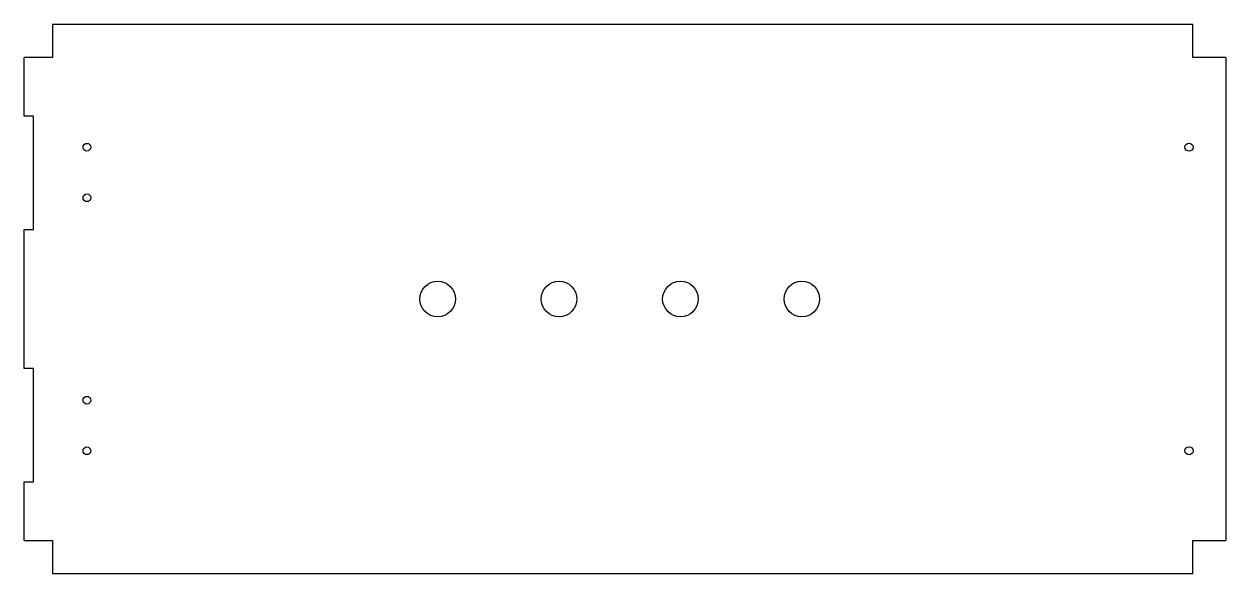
# Model space of a CAD drawing. Header units: inches. Extents: x -14.7 to 15, y -6.8 to 6.8.
import ezdxf

# ---------------------------------------------------------------- set-up
doc = ezdxf.new("R2010")
doc.units = ezdxf.units.IN
doc.header["$MEASUREMENT"] = 0

msp = doc.modelspace()

# ---------------------------------------------------------------- linework, layer by layer
at = {"color": 7, "linetype": 'Continuous', "lineweight": 25}
for p, q in [((-14.025, 6.792), (-14.025, 5.97)), ((-14.025, 6.792), (14.155, 6.792)), ((14.155, 5.97), (14.155, 6.792)), ((-14.727, 4.52), (-14.727, 5.97)), ((-14.025, 5.97), (-14.727, 5.97)), ((14.977, 5.97), (14.155, 5.97)), ((14.977, 5.97), (14.977, -5.97)), ((-14.497, 4.52), (-14.727, 4.52)), ((-14.497, 1.72), (-14.497, 4.52)), ((-14.727, -1.72), (-14.727, 1.72)), ((-14.727, 1.72), (-14.497, 1.72)), ((-14.497, -1.72), (-14.727, -1.72)), ((-14.497, -4.52), (-14.497, -1.72)), ((-14.727, -5.97), (-14.727, -4.52)), ((-14.727, -4.52), (-14.497, -4.52)), ((-14.727, -5.97), (-14.025, -5.97)), ((-14.025, -5.97), (-14.025, -6.792)), ((14.155, -5.97), (14.977, -5.97)), ((14.155, -6.792), (14.155, -5.97)), ((14.155, -6.792), (-14.025, -6.792))]:
    msp.add_line(p, q, dxfattribs=at)
for centre, radius in [((-13.175, 3.75), 0.095), ((14.065, 3.75), 0.1), ((-13.175, 2.5), 0.095), ((-4.505, 0), 0.44), ((-1.505, 0), 0.44), ((1.495, 0), 0.44), ((4.495, 0), 0.44), ((-13.175, -2.5), 0.095), ((-13.175, -3.75), 0.095), ((14.065, -3.75), 0.1)]:
    msp.add_circle(centre, radius, dxfattribs=at)

doc.saveas('drawing.dxf')
